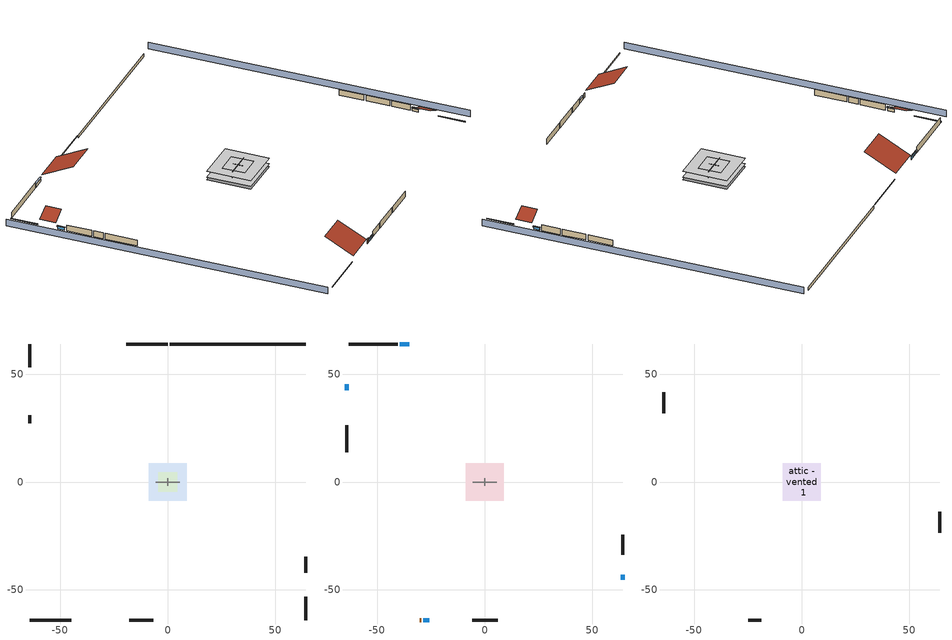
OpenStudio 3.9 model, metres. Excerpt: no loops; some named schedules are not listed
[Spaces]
garage 1
 floor foundation (Slab1 construction): -4.48,-4.48 -4.48,4.48 4.48,4.48 4.48,-4.48 z0
 wall outside (Wall1 construction): 64.17,-42.18 64.17,-34.86 z0.3:2.74
 wall outside (Wall2 construction): -17.8,-64.17 -6.83,-64.17 z0.3:2.74
 wall outside (Wall12 construction): -64.17,30.95 -64.17,27.3 z0.3:2.74
 wall to conditioned space 1 (Wall5 construction Reversed): 5.49,0 -5.49,0 z0.3:2.74
 wall to conditioned space 1 (Wall6 construction Reversed): 0,1.83 0,-1.83 z0.3:2.74
crawlspace - unvented 1
 floor foundation (Slab2 construction): -8.77,-8.77 -8.77,8.77 8.77,8.77 8.77,-8.77 z-0.91
 wall outside (RimJoist1 construction): 0.05,64.17 -19.24,64.17 z0.3:0.61
 wall outside (RimJoist2 construction): 64.17,-64.17 64.17,-53.47 z0.3:0.61
 wall outside (RimJoist3 construction): -64.17,-64.17 -44.87,-64.17 z0.3:0.61
 wall outside (RimJoist4 construction): -64.17,64.17 -64.17,53.47 z0.3:0.61
 wall foundation (FoundationWall1 construction): 64.17,64.17 0.98,64.17 z-0.91:0.3
conditioned space 1
 floor to crawlspace - unvented 1 (Floor2 construction): -8.77,-8.77 -8.77,8.77 8.77,8.77 8.77,-8.77 z0.3
 wall outside (Wall3 construction): -40.47,64.17 -63.24,64.17 z0.3:2.74
 wall outside (Wall4 construction): 64.17,-33.94 64.17,-24.62 z0.3:2.74
 wall outside (Wall7 construction): -5.9,-64.17 6.12,-64.17 z0.3:2.74
 wall outside (Wall8 construction): -64.17,26.37 -64.17,13.72 z0.3:2.74
 wall outside (AdiabaticWallConstruction): -35.04,64.17 -39.54,64.17 z0.3:1.52; 64.17,-45.34 64.17,-43.11 z0.3:1.31; -28.5,-64.17 -25.83,-64.17 / -64.17,45.34 -64.17,42.71 z0.3:1.46
 wall outside (AdiabaticWallConstruction 1): -30.34,-64.17 -29.42,-64.17 z0.3:2.34
 window (WindowConstruction): -35.04,64.17 -39.54,64.17 z0.3:1.52
 window (WindowConstruction 1): 64.17,-45.34 64.17,-43.11 z0.3:1.31
 window (WindowConstruction 2): -28.5,-64.17 -25.83,-64.17 z0.3:1.46
 window (WindowConstruction 3): -64.17,45.34 -64.17,42.71 z0.3:1.46
 door (Door): -30.34,-64.17 -29.42,-64.17 z0.3:2.34
attic - vented 1
 floor to garage 1 (Floor1 construction): -4.48,-4.48 -4.48,4.48 4.48,4.48 4.48,-4.48 z2.74
 floor to conditioned space 1 (Floor3 construction Reversed): -8.77,-8.77 -8.77,8.77 8.77,8.77 8.77,-8.77 z2.74
 wall outside (Wall9 construction): 64.17,-23.69 64.17,-13.78 z0.3:2.74
 wall outside (Wall10 construction): -64.17,41.78 -64.17,31.88 z0.3:2.74
 wall outside (Wall11 construction): -24.9,-64.17 -18.73,-64.17 z0.3:2.74
 roof outside (Roof1 construction): -34.11,64.17,2.74 -34.11,51.7,8.98 -20.17,51.7,8.98 -20.17,64.17,2.74
 roof outside (Roof2 construction): 64.17,-46.27,2.74 58.56,-46.27,5.55 58.56,-52.54,5.55 64.17,-52.54,2.74
 roof outside (Roof3 construction): -64.17,46.27,2.74 -58.56,46.27,5.55 -58.56,52.54,5.55 -64.17,52.54,2.74
 roof outside (Roof4 construction): -31.27,-64.17,2.74 -31.27,-52.83,8.41 -43.94,-52.83,8.41 -43.94,-64.17,2.74
shading: -68.74,64.17 -68.74,-64.17 / 68.74,-64.17 68.74,64.17 z0:2.74; -39.85,64.17 -34.74,64.17 -34.74,64.78 -39.85,64.78 z1.83; 64.17,-42.8 64.17,-45.65 64.78,-45.65 64.78,-42.8 z1.62; -25.53,-64.17 -28.8,-64.17 -28.8,-64.78 -25.53,-64.78 z1.77; -64.17,42.41 -64.17,45.65 -64.78,45.65 -64.78,42.41 z1.77
[Site]
Portland Intl Arpt_OR: Latitude {deg}=45.59; Longitude {deg}=-122.6; Time Zone {hr}=-8; Elevation {m}=33; Terrain=Suburbs; Keep Site Location Information=Yes
[Site:GroundTemperature:Shallow]
10.2558, 8.96328, 8.85977, 9.47314, 11.9355, 14.3863, 16.5111, 17.8571, 17.9714, 16.8767, 14.8061, 12.4304
[Site:WaterMainsTemperature]
Calculation Method=Schedule; Temperature Schedule=mains temperature schedule
[Building]
Building 1
[Material] Roughness=Rough
Name | Thickness {m} | Conductivity {W/m-K} | Density {kg/m3} | Specific Heat {J/kg-K} | Thermal Absorptance | Solar Absorptance | Visible Absorptance
asphalt or fiberglass shingles | 0.00635 | 0.162714 | 1121.4 | 1465.45 | 0.9 | 0.85 | 0.85
roof rigid ins | 0.00281632 | 0.029427 | 32.04 | 1214.23 | 0.9 | 0.7 | 0.7
osb sheathing 0.5 in. | 0.0127 | 0.115458 | 512.64 | 1214.23 | 0.9 | 0.6 | 0.6
composite shingle siding | 0.00635 | 0.162714 | 1121.4 | 1465.45 | 0.9 | 0.7 | 0.7
osb sheathing 0.5 in. 1 | 0.0127 | 0.115458 | 512.64 | 1214.23 | 0.9 | 0.7 | 0.7
wall stud and cavity | 0.1397 | 0.348479 | 139.0536 | 1170.24 | 0.9 | 0.6 | 0.6
wall rigid ins | 0.051816 | 0.029427 | 32.04 | 1214.23 | 0.9 | 0.7 | 0.7
wall stud and cavity 1 | 0.1397 | 0.207325 | 139.0536 | 1170.24 | 0.9 | 0.7 | 0.7
gypsum board | 0.0127 | 0.160291 | 801 | 837.4 | 0.9 | 0.6 | 0.6
wall rigid ins 1; wall rigid ins 2 | 0.051816 | 0.029427 | 32.04 | 1214.23
wall stud and cavity 2 | 0.1397 | 0.222524 | 139.0536 | 1170.24 | 0.9 | 0.7 | 0.7
rim joist stud and cavity | 0.0508 | 0.144151 | 50.32683 | 1063.81 | 0.9 | 0.6 | 0.6
ceiling stud and cavity | 0.1397 | 1.39189 | 65.682 | 1177.47 | 0.9 | 0.7 | 0.7
floor stud and cavity | 0.1397 | 0.923637 | 92.3553 | 1139.71 | 0.9 | 0.7 | 0.7
osb sheathing 0.75 in. | 0.01905 | 0.115458 | 512.64 | 1214.23 | 0.9 | 0.7 | 0.7
floor covering | 0.0127 | 0.0433444 | 54.468 | 1339.84 | 0.9 | 0.6 | 0.6
ceiling loosefill ins | 0.338667 | 0.0480833 | 16.02 | 1046.75 | 0.9 | 0.7 | 0.7
ceiling stud and cavity 1 | 0.1397 | 0.0920385 | 65.682 | 1177.47 | 0.9 | 0.7 | 0.7
concrete 4.0 in. | 0.1016 | 1.803125 | 2242.8 | 837.4 | 0.9 | 0.7 | 0.7
concrete 8.0 in. | 0.2032 | 1.803125 | 2242.8 | 837.4 | 0.9 | 0.7 | 0.7
soil 0.5 in. | 0.0127 | 1.3848 | 1842.3 | 418.7 | 0.9 | 0.7 | 0.7
wood siding; wood siding 1 | 0.0254 | 0.102417 | 544.68 | 1172.36
wall rigid ins 3 | 0.512978 | 0.029427 | 32.04 | 1214.23 | 0.9 | 0.7 | 0.7
wall stud and cavity 3 | 0.0889 | 0.380278 | 52.3479 | 1209.89 | 0.9 | 0.7 | 0.7
door material | 0.04445 | 0.0612267 | 512.64 | 1214.23 | 0.9 | 0.7 | 0.7
wall stud and cavity 4 | 0.0889 | 0.391764 | 83.0341 | 1211.67 | 0.9 | 0.7 | 0.7
furniture material conditioned space 1; furniture material garage 1 | 0.1524 | 0.115458 | 640.8 | 1214.23 | 0.9 | 0.6 | 0.6
[Construction]
Roof1 construction; Roof2 construction; Roof3 construction; Roof4 construction: asphalt or fiberglass shingles, roof rigid ins, osb sheathing 0.5 in.
Wall1 construction; Wall2 construction; Wall9 construction; Wall10 construction; Wall11 construction; Wall12 construction: composite shingle siding, osb sheathing 0.5 in. 1, wall stud and cavity
Wall3 construction; Wall4 construction: composite shingle siding, wall rigid ins, osb sheathing 0.5 in. 1, wall stud and cavity 1, gypsum board
Wall5 construction Reversed: gypsum board, wall stud and cavity 2, osb sheathing 0.5 in. 1, wall rigid ins 1
Wall6 construction Reversed: gypsum board, wall stud and cavity 2, osb sheathing 0.5 in. 1, wall rigid ins 2
Wall7 construction; Wall8 construction: composite shingle siding, wall rigid ins 1, osb sheathing 0.5 in. 1, wall stud and cavity 1, gypsum board
RimJoist1 construction; RimJoist2 construction; RimJoist3 construction; RimJoist4 construction: composite shingle siding, rim joist stud and cavity
Floor1 construction: ceiling stud and cavity
Floor2 construction: floor stud and cavity, osb sheathing 0.75 in., floor covering
Floor3 construction Reversed: gypsum board, ceiling stud and cavity 1, ceiling loosefill ins
Slab1 construction: concrete 4.0 in.
FoundationWall1 construction: concrete 8.0 in.
Slab2 construction: soil 0.5 in.
WindowConstruction; WindowConstruction 1; WindowConstruction 2; WindowConstruction 3: WindowMaterial
AdiabaticWallConstruction: wood siding, wall rigid ins 3, wall stud and cavity 3, gypsum board
Door: door material
AdiabaticWallConstruction 1: wood siding 1, wall rigid ins 3, wall stud and cavity 3, gypsum board
PartitionWallConstruction: gypsum board, wall stud and cavity 4, gypsum board
furniture construction conditioned space 1: furniture material conditioned space 1
furniture construction garage 1: furniture material garage 1
[WindowMaterial:SimpleGlazingSystem]
WindowMaterial: U-Factor {W/m2-K}=2.15764; Solar Heat Gain Coefficient=0.44
[ThermalZone] Multiplier=1; Use Ideal Air Loads=No
Name | Volume {m3} | Thermostat
conditioned space | 749.83 | conditioned space temperature setpoint
attic - vented | 569.164
garage | 195.726
crawlspace - unvented | 374.915
[Sizing:Zone] Zone Cooling Design Supply Air Temperature Input Method=SupplyAirTemperature; Zone Cooling Design Supply Air Temperature {C}=14; Zone Cooling Design Supply Air Temperature Difference {deltaC}=11.11; Zone Heating Design Supply Air Temperature Input Method=SupplyAirTemperature; Zone Heating Design Supply Air Temperature {C}=40; Zone Heating Design Supply Air Temperature Difference {deltaC}=11.11; Zone Cooling Design Supply Air Humidity Ratio {kg-H2O/kg-air}=0.0085; Zone Heating Design Supply Air Humidity Ratio {kg-H2O/kg-air}=0.008; Cooling Design Air Flow Method=DesignDay; Heating Design Air Flow Method=DesignDay; Account for Dedicated Outdoor Air System=No; Dedicated Outdoor Air System Control Strategy=NeutralSupplyAir; Dedicated Outdoor Air Low Setpoint Temperature for Design {C}=autosize; Dedicated Outdoor Air High Setpoint Temperature for Design {C}=autosize; Zone Load Sizing Method=Sensible Load Only No Latent Load; Zone Latent Cooling Design Supply Air Humidity Ratio Input Method=HumidityRatioDifference; Zone Cooling Design Supply Air Humidity Ratio Difference {kgWater/kgDryAir}=0.005; Zone Latent Heating Design Supply Air Humidity Ratio Input Method=HumidityRatioDifference; Zone Humidification Design Supply Air Humidity Ratio Difference {kgWater/kgDryAir}=0.005; Sizing Option=Coincident
attic - vented; garage; crawlspace - unvented
[Space]
Name | Thermal Zone | Volume {m3}
conditioned space 1 | conditioned space | 749.83
attic - vented 1 | attic - vented | 569.164
garage 1 | garage | 195.726
crawlspace - unvented 1 | crawlspace - unvented | 374.915
[ThermostatSetpoint:DualSetpoint]
conditioned space temperature setpoint: Heating Setpoint Temperature Schedule=heating setpoint; Cooling Setpoint Temperature Schedule=cooling setpoint; Temperature Difference Between Cutout And Setpoint {deltaC}=0
[Foundation:Kiva] Wall Depth Below Slab {m}=0.2032
Name | Initial Indoor Air Temperature {C} | Wall Height Above Grade {m}
Foundation Kiva 1 | 13.4258 | 0.1016
Foundation Kiva 2 | 8.05085 | 0.3048
[Foundation:Kiva:Settings]
Soil Conductivity {W/m-K}=1.3848; Soil Density {kg/m3}=1842.3; Soil Specific Heat {J/kg-K}=418.7; Ground Solar Absorptivity=0.9; Ground Thermal Absorptivity=0.9; Ground Surface Roughness {m}=0.03; Far-Field Width {m}=40; Deep-Ground Boundary Condition=ZeroFlux; Deep-Ground Depth {m}=40; Minimum Cell Dimension {m}=0.2; Maximum Cell Growth Coefficient=3; Simulation Timestep=Timestep
[SurfaceProperty:ExposedFoundationPerimeter] Exposed Perimeter Calculation Method=TotalExposedPerimeter
Name | Total Exposed Perimeter {m}
Slab1 | 21.9456
Slab2 | 63.18504
[SurfaceProperty:IncidentSolarMultiplier] Incident Solar Multiplier=1; Incident Solar Multiplier Schedule=trans schedule winter=0.85 summer=0.7
Window1; Window2; Window3; Window4
[InternalMass:Definition] Design Level Calculation Method=SurfaceArea
Name | Construction | Surface Area {m2}
partition wall mass | PartitionWallConstruction | 307.509
furniture mass conditioned space 1 | furniture construction conditioned space 1 | 123.004
furniture mass garage 1 | furniture construction garage 1 | 8.02682
[InternalMass] Multiplier=1
Name | Internal Mass Definition | Space or SpaceType
partition wall mass | partition wall mass | conditioned space 1
furniture mass conditioned space 1 | furniture mass conditioned space 1 | conditioned space 1
furniture mass garage 1 | furniture mass garage 1 | garage 1
[EnergyManagementSystem:Sensor]
Name | Output Variable or Output Meter Index Key | Output Variable or Output Meter
water_heater_amb_temp; fridge_tin_s_1 | garage | Zone Mean Air Temperature
water_heater_amb_rh | garage | Zone Air Relative Humidity
water_heater_T_set | water heater setpoint | Schedule Value
out_pb_s |  | Site Outdoor Air Barometric Pressure
out_wt_s |  | Site Outdoor Air Humidity Ratio
site_vw_s |  | Site Wind Speed
cool_season | cooling season schedule | Schedule Value
natural_vent_s | natural vent schedule | Schedule Value
htg_sp_s | heating setpoint | Schedule Value
clg_sp_s | cooling setpoint | Schedule Value
mech_vent_range_fan_0_sch_s | mech vent range fan 0 schedule | Schedule Value
mech_vent_bath_fan_0_sch_s | mech vent bath fan 0 schedule | Schedule Value
clothes_dryer_exhaust_0_sch_s | clothes_dryer | Schedule Value
htg_load_cond |  | Heating:EnergyTransfer:Zone:CONDITIONED SPACE
clg_load_cond |  | Cooling:EnergyTransfer:Zone:CONDITIONED SPACE
s_conv | Floor2 | Surface Inside Face Convection Heat Gain Energy
s_ig | Floor2 | Surface Inside Face Internal Gains Radiation Heat Gain Energy
s_sol | Floor2 | Surface Inside Face Solar Radiation Heat Gain Energy
s_lgt | Floor2 | Surface Inside Face Lights Radiation Heat Gain Energy
s_surf | Floor2 | Surface Inside Face Net Surface Thermal Radiation Heat Gain Energy
s_conv_1 | Floor3 | Surface Inside Face Convection Heat Gain Energy
s_ig_1 | Floor3 | Surface Inside Face Internal Gains Radiation Heat Gain Energy
s_sol_1 | Floor3 | Surface Inside Face Solar Radiation Heat Gain Energy
s_lgt_1 | Floor3 | Surface Inside Face Lights Radiation Heat Gain Energy
s_surf_1 | Floor3 | Surface Inside Face Net Surface Thermal Radiation Heat Gain Energy
ss_sol | Door1 | Surface Inside Face Solar Radiation Heat Gain Energy
ss_lgt | Door1 | Surface Inside Face Lights Radiation Heat Gain Energy
ss_conv | Door1 | Surface Inside Face Convection Heat Gain Energy
ss_ig | Door1 | Surface Inside Face Internal Gains Radiation Heat Gain Energy
ss_surf | Door1 | Surface Inside Face Net Surface Thermal Radiation Heat Gain Energy
ss_conv_1 | Window1 | Surface Inside Face Convection Heat Gain Energy
ss_ig_1 | Window1 | Surface Inside Face Internal Gains Radiation Heat Gain Energy
ss_surf_1 | Window1 | Surface Inside Face Net Surface Thermal Radiation Heat Gain Energy
ss_trans_in | Window1 | Surface Window Transmitted Solar Radiation Rate
ss_back_out | Window1 | Surface Window Shortwave from Zone Back Out Window Heat Transfer Rate
ss_trans_out | Window1 | Surface Inside Face Initial Transmitted Diffuse Transmitted Out Window Solar Radiation Rate
ss_conv_2 | Window2 | Surface Inside Face Convection Heat Gain Energy
ss_ig_2 | Window2 | Surface Inside Face Internal Gains Radiation Heat Gain Energy
ss_surf_2 | Window2 | Surface Inside Face Net Surface Thermal Radiation Heat Gain Energy
ss_trans_in_1 | Window2 | Surface Window Transmitted Solar Radiation Rate
ss_back_out_1 | Window2 | Surface Window Shortwave from Zone Back Out Window Heat Transfer Rate
ss_trans_out_1 | Window2 | Surface Inside Face Initial Transmitted Diffuse Transmitted Out Window Solar Radiation Rate
ss_conv_3 | Window3 | Surface Inside Face Convection Heat Gain Energy
ss_ig_3 | Window3 | Surface Inside Face Internal Gains Radiation Heat Gain Energy
ss_surf_3 | Window3 | Surface Inside Face Net Surface Thermal Radiation Heat Gain Energy
ss_trans_in_2 | Window3 | Surface Window Transmitted Solar Radiation Rate
ss_back_out_2 | Window3 | Surface Window Shortwave from Zone Back Out Window Heat Transfer Rate
ss_trans_out_2 | Window3 | Surface Inside Face Initial Transmitted Diffuse Transmitted Out Window Solar Radiation Rate
ss_conv_4 | Window4 | Surface Inside Face Convection Heat Gain Energy
ss_ig_4 | Window4 | Surface Inside Face Internal Gains Radiation Heat Gain Energy
ss_surf_4 | Window4 | Surface Inside Face Net Surface Thermal Radiation Heat Gain Energy
ss_trans_in_3 | Window4 | Surface Window Transmitted Solar Radiation Rate
ss_back_out_3 | Window4 | Surface Window Shortwave from Zone Back Out Window Heat Transfer Rate
ss_trans_out_3 | Window4 | Surface Inside Face Initial Transmitted Diffuse Transmitted Out Window Solar Radiation Rate
s_conv_2 | Wall3 | Surface Inside Face Convection Heat Gain Energy
s_ig_2 | Wall3 | Surface Inside Face Internal Gains Radiation Heat Gain Energy
s_sol_2 | Wall3 | Surface Inside Face Solar Radiation Heat Gain Energy
s_lgt_2 | Wall3 | Surface Inside Face Lights Radiation Heat Gain Energy
s_surf_2 | Wall3 | Surface Inside Face Net Surface Thermal Radiation Heat Gain Energy
s_conv_3 | Wall4 | Surface Inside Face Convection Heat Gain Energy
s_ig_3 | Wall4 | Surface Inside Face Internal Gains Radiation Heat Gain Energy
s_sol_3 | Wall4 | Surface Inside Face Solar Radiation Heat Gain Energy
s_lgt_3 | Wall4 | Surface Inside Face Lights Radiation Heat Gain Energy
s_surf_3 | Wall4 | Surface Inside Face Net Surface Thermal Radiation Heat Gain Energy
s_conv_4 | Wall5 | Surface Inside Face Convection Heat Gain Energy
s_ig_4 | Wall5 | Surface Inside Face Internal Gains Radiation Heat Gain Energy
s_sol_4 | Wall5 | Surface Inside Face Solar Radiation Heat Gain Energy
s_lgt_4 | Wall5 | Surface Inside Face Lights Radiation Heat Gain Energy
s_surf_4 | Wall5 | Surface Inside Face Net Surface Thermal Radiation Heat Gain Energy
s_conv_5 | Wall6 | Surface Inside Face Convection Heat Gain Energy
s_ig_5 | Wall6 | Surface Inside Face Internal Gains Radiation Heat Gain Energy
s_sol_5 | Wall6 | Surface Inside Face Solar Radiation Heat Gain Energy
s_lgt_5 | Wall6 | Surface Inside Face Lights Radiation Heat Gain Energy
s_surf_5 | Wall6 | Surface Inside Face Net Surface Thermal Radiation Heat Gain Energy
s_conv_6 | Wall7 | Surface Inside Face Convection Heat Gain Energy
s_ig_6 | Wall7 | Surface Inside Face Internal Gains Radiation Heat Gain Energy
s_sol_6 | Wall7 | Surface Inside Face Solar Radiation Heat Gain Energy
s_lgt_6 | Wall7 | Surface Inside Face Lights Radiation Heat Gain Energy
s_surf_6 | Wall7 | Surface Inside Face Net Surface Thermal Radiation Heat Gain Energy
s_conv_7 | Wall8 | Surface Inside Face Convection Heat Gain Energy
s_ig_7 | Wall8 | Surface Inside Face Internal Gains Radiation Heat Gain Energy
s_sol_7 | Wall8 | Surface Inside Face Solar Radiation Heat Gain Energy
s_lgt_7 | Wall8 | Surface Inside Face Lights Radiation Heat Gain Energy
s_surf_7 | Wall8 | Surface Inside Face Net Surface Thermal Radiation Heat Gain Energy
im_conv | furniture mass conditioned space 1 | Surface Inside Face Convection Heat Gain Energy
im_ig | furniture mass conditioned space 1 | Surface Inside Face Internal Gains Radiation Heat Gain Energy
im_sol | furniture mass conditioned space 1 | Surface Inside Face Solar Radiation Heat Gain Energy
im_lgt | furniture mass conditioned space 1 | Surface Inside Face Lights Radiation Heat Gain Energy
im_surf | furniture mass conditioned space 1 | Surface Inside Face Net Surface Thermal Radiation Heat Gain Energy
im_conv_1 | partition wall mass | Surface Inside Face Convection Heat Gain Energy
im_ig_1 | partition wall mass | Surface Inside Face Internal Gains Radiation Heat Gain Energy
im_sol_1 | partition wall mass | Surface Inside Face Solar Radiation Heat Gain Energy
im_lgt_1 | partition wall mass | Surface Inside Face Lights Radiation Heat Gain Energy
im_surf_1 | partition wall mass | Surface Inside Face Net Surface Thermal Radiation Heat Gain Energy
airflow_gain | infil flow | Infiltration Sensible Heat Gain Energy
airflow_loss | infil flow | Infiltration Sensible Heat Loss Energy
airflow_gain_1 | natural vent flow | Infiltration Sensible Heat Gain Energy
airflow_loss_1 | natural vent flow | Infiltration Sensible Heat Loss Energy
airflow_gain_2 | whole house fan flow | Infiltration Sensible Heat Gain Energy
airflow_loss_2 | whole house fan flow | Infiltration Sensible Heat Loss Energy
mv_conv | mech vent bath fan 0 | Electric Equipment Convective Heating Energy
[ElectricEquipment:Definition] Design Level Calculation Method=EquipmentLevel
Name | Design Level {W} | Fraction Latent | Fraction Radiant | Fraction Lost
ceiling fan | 18.3588 | 0 | 0.558 | 0
clothes washer | 483.404 | 0.03 | 0.162 | 0.7
clothes dryer | 4478.75 | 0.015 | 0.081 | 0.85
dishwasher | 542.971 | 0.3 | 0.18 | 0.4
fridge | 45.9075 | 0 | 0.6 | 0
fridge 2 | 90.9498 | 0 | 0.6 | 0
freezer | 194.914 | 0 | 0.6 | 0
cooking range | 991.999 | 0.08 | 0.432 | 0.2
misc tv | 890.618 | 0 | 0.6 | 0
misc plug loads | 822.191 | 0.021 | 0.558 | 0.049
misc permanent spa heater | 422.1 | 0 | 0 | 1
misc permanent spa pump | 441.413 | 0 | 0 | 1
whole house fan; mech vent house fan | 0 | 0 | 0 | 1
mech vent house fan cfis | 0 | 0 | 0 | 0
mech vent range fan 0; mech vent bath fan 0 | 30 | 0 | 0 | 1
[ElectricEquipment]
Name | Electric Equipment Definition | Space or SpaceType | Schedule
ceiling fan | ceiling fan | conditioned space 1 | ceiling_fan
clothes washer | clothes washer | conditioned space 1 | clothes_washer
clothes dryer | clothes dryer | conditioned space 1 | clothes_dryer
dishwasher | dishwasher | conditioned space 1 | dishwasher
fridge | fridge | conditioned space 1 | fridge schedule
fridge 1 | fridge 2 | garage 1 | fridge schedule 1
freezer | freezer | garage 1 | freezer schedule
cooking range | cooking range | conditioned space 1 | cooking_range
misc tv | misc tv | conditioned space 1 | plug_loads_tv
misc plug loads | misc plug loads | conditioned space 1 | plug_loads_other
misc permanent spa heater | misc permanent spa heater | conditioned space 1 | misc permanent spa heater schedule
misc permanent spa pump | misc permanent spa pump | conditioned space 1 | misc permanent spa pump schedule
whole house fan | whole house fan | conditioned space 1 | Always On Discrete
mech vent house fan | mech vent house fan | conditioned space 1 | mech vent house fan schedule
mech vent house fan cfis | mech vent house fan cfis | conditioned space 1 | mech vent house fan cfis schedule
mech vent range fan 0 | mech vent range fan 0 | conditioned space 1 | mech vent range fan 0 schedule
mech vent bath fan 0 | mech vent bath fan 0 | conditioned space 1 | mech vent bath fan 0 schedule
[OtherEquipment:Definition] Design Level Calculation Method=EquipmentLevel
Name | Design Level {W} | Fraction Latent | Fraction Radiant | Fraction Lost
water heater sens; mech vent house fan sensible load | 0 | 0 | 0 | 0
water heater lat; mech vent house fan latent load | 0 | 1 | 0 | 0
water heater energy adjustment1 | 0.01 | 0 | 0 | 1
clothes dryer 2 | 0 | 0.015 | 0.081 | 0.85
cooking range 2 | 0 | 0.08 | 0.432 | 0.2
general water use sensible | -43.4886 | 0 | 0.6 | 0
general water use latent | 44.1266 | 1 | 0 | 0
[OtherEquipment]
Name | Other Equipment Definition | Space or SpaceType | Schedule | Fuel Type
water heater sens | water heater sens | garage 1 | Always On Discrete
water heater lat | water heater lat | garage 1 | Always On Discrete
water heater energy adjustment1 | water heater energy adjustment1 | garage 1 | Always On Discrete | Electricity
clothes dryer 1 | clothes dryer 2 | conditioned space 1 | clothes_dryer | Electricity
cooking range 1 | cooking range 2 | conditioned space 1 | cooking_range | Electricity
general water use sensible | general water use sensible | conditioned space 1 | general water use schedule
general water use latent | general water use latent | conditioned space 1 | general water use schedule
mech vent house fan sensible load | mech vent house fan sensible load | conditioned space 1 | Always On Discrete
mech vent house fan latent load | mech vent house fan latent load | conditioned space 1 | Always On Discrete
[WaterUse:Equipment:Definition]
Name | Peak Flow Rate {m3/s}
clothes washer | 2.96415e-06
dishwasher | 5.74733e-06
[Lights:Definition] Design Level Calculation Method=LightingLevel; Fraction Radiant=0.6; Fraction Visible=0.2; Return Air Fraction=0
Name | Lighting Level {W}
interior lighting | 1601.94
garage lighting | 48.1145
[Lights] Fraction Replaceable=1
Name | Lights Definition | Space or SpaceType | Schedule
interior lighting | interior lighting | conditioned space 1 | lighting_interior
garage lighting | garage lighting | garage 1 | lighting_garage
[Exterior:Lights:Definition]
exterior lighting: Design Level {W}=61.1014
[Exterior:Lights]
exterior lighting: Exterior Lights Definition=exterior lighting; Schedule=exterior lighting schedule
[People:Definition]
occupants: Number of People Calculation Method=People; Number of People {people}=2; Fraction Radiant=0.314171; Sensible Heat Fraction=0.56303; Carbon Dioxide Generation Rate {m3/s-W}=0; Enable ASHRAE 55 Comfort Warnings=No; Mean Radiant Temperature Calculation Type=EnclosureAveraged
[People]
occupants: People Definition=occupants; Space or SpaceType=conditioned space 1; Number of People Schedule=occupants; Activity Level Schedule=occupants activity schedule; Multiplier=1
[SpaceInfiltration:DesignFlowRate] Schedule=Always On Discrete
Name | Space or SpaceType | Design Flow Rate Calculation Method | Design Flow Rate {m3/s} | Air Changes per Hour {1/hr} | Constant Term Coefficient | Temperature Term Coefficient | Velocity Term Coefficient | Velocity Squared Term Coefficient
natural vent flow; whole house fan flow; infil flow | conditioned space 1 | Flow/Space | 0
infil crawlspace - unvented 1 | crawlspace - unvented 1 | AirChanges/Hour |  | 0.1 | 1 | 0 | 0 | 0
[ZoneMixing]
whole house fan mix: Zone or Space=attic - vented; Schedule=Always On Continuous; Design Flow Rate Calculation Method=Flow/Zone; Design Flow Rate {m3/s}=0; Source Zone or Space=conditioned space
[SpaceInfiltration:EffectiveLeakageArea] Schedule=Always On Discrete
Name | Space or SpaceType | Effective Air Leakage Area {cm2} | Stack Coefficient | Wind Coefficient
infil garage 1 | garage 1 | 611.633 | 0.000129147 | 4.64657e-05
infil attic - vented 1 | attic - vented 1 | 12924.6 | 0.000306196 | 4.18384e-05
